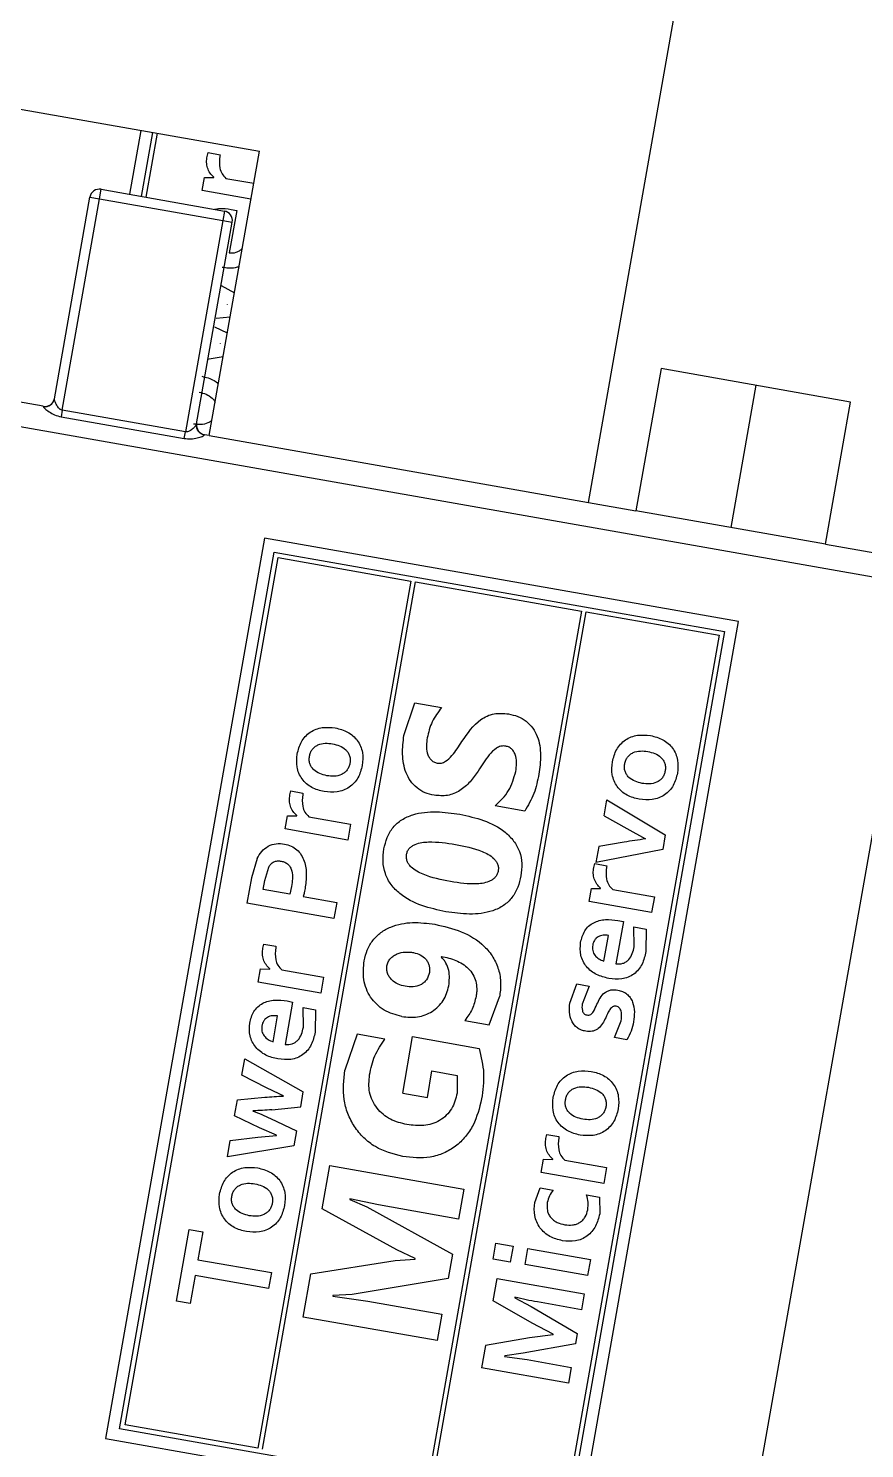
# Model space of a CAD drawing. Header units: millimetres. Extents: x 15 to 2378, y 5 to 1787.
# Drawn here: x 391.48 to 394.95, y 427.08 to 432.99 of the extents above; entities that cross this region are included whole.
import ezdxf

# ---------------------------------------------------------------- set-up
doc = ezdxf.new("R2010")
doc.units = ezdxf.units.MM

msp = doc.modelspace()

# ---------------------------------------------------------------- linework, layer by layer
at = {"color": 7, "linetype": 'Continuous', "lineweight": 25}
for p, q in [((396.4334, 437.8626), (394.2107, 425.2571)), ((393.8044, 431.0151), (394.8811, 437.1209)), ((390.8614, 432.7526), (392.4371, 432.4747)), ((391.9447, 432.5616), (391.8978, 432.2957)), ((391.9471, 432.287), (391.994, 432.5529)), ((391.9668, 432.2835), (392.0137, 432.5494)), ((392.2198, 432.4526), (392.2237, 432.4691)), ((392.2237, 432.4691), (392.2737, 432.4603)), ((392.2288, 431.293), (392.4371, 432.4747)), ((392.2737, 432.4603), (392.2727, 432.4549)), ((392.2001, 432.3111), (392.2098, 432.366)), ((392.2098, 432.366), (392.2482, 432.3656)), ((392.2482, 432.3656), (392.2484, 432.3667)), ((392.2984, 432.362), (392.4137, 432.3417)), ((391.7727, 432.2771), (391.7797, 432.3165)), ((391.7797, 432.3165), (392.2918, 432.2262)), ((392.402, 432.2755), (392.2001, 432.3111)), ((391.5855, 431.4456), (391.7333, 432.2841)), ((391.6178, 431.3986), (391.7727, 432.2771)), ((391.7333, 432.2841), (391.7727, 432.2771)), ((391.7727, 432.2771), (392.2848, 432.1868)), ((392.32, 432.233), (392.343, 432.2281)), ((392.2848, 432.1868), (392.1299, 431.3083)), ((392.1764, 431.3414), (392.3242, 432.1799)), ((392.2918, 432.2262), (392.2848, 432.1868)), ((392.2848, 432.1868), (392.3242, 432.1799)), ((392.343, 432.2281), (392.312, 432.0519)), ((392.2778, 431.9168), (392.3333, 431.8856)), ((392.3043, 431.8377), (392.3045, 431.8387)), ((392.257, 431.7812), (392.3158, 431.7868)), ((392.2506, 431.7447), (392.3039, 431.7193)), ((392.2755, 431.6744), (392.2757, 431.6754)), ((392.2865, 431.6205), (392.2203, 431.6096)), ((394.1056, 431.5713), (394.0014, 430.9804)), ((394.8934, 431.4324), (394.1056, 431.5713)), ((391.5394, 431.4145), (391.2242, 431.4701)), ((394.4995, 431.5018), (394.3953, 430.9109)), ((391.5394, 431.4145), (391.5392, 431.4135)), ((394.7893, 430.8415), (394.8934, 431.4324)), ((391.2069, 431.3716), (395.1658, 430.6735)), ((391.6178, 431.3986), (391.613, 431.3711)), ((391.613, 431.3711), (392.1251, 431.2808)), ((392.1299, 431.3083), (391.6178, 431.3986)), ((392.1251, 431.2808), (392.1299, 431.3083)), ((392.2089, 431.2954), (392.2091, 431.2964)), ((392.2288, 431.293), (392.2091, 431.2964)), ((392.2288, 431.293), (393.8044, 431.0151)), ((393.8044, 431.0151), (394.0014, 430.9804)), ((394.7893, 430.8415), (394.0014, 430.9804)), ((392.4582, 430.8666), (391.7983, 427.1244)), ((394.4278, 430.5194), (392.4582, 430.8666)), ((394.7893, 430.8415), (395.1832, 430.772)), ((391.8563, 427.1649), (392.4988, 430.8087)), ((391.8794, 427.1812), (392.515, 430.7856)), ((392.4988, 430.8087), (394.3699, 430.4788)), ((392.515, 430.7856), (393.0665, 430.6883)), ((393.0665, 430.6883), (392.4309, 427.0839)), ((392.4506, 427.0804), (393.0862, 430.6848)), ((393.0862, 430.6848), (393.7755, 430.5633)), ((393.7755, 430.5633), (393.14, 426.9589)), ((393.1597, 426.9554), (393.7952, 430.5598)), ((393.768, 426.7771), (394.4278, 430.5194)), ((393.7952, 430.5598), (394.3467, 430.4626)), ((394.3467, 430.4626), (393.7112, 426.8582)), ((394.3699, 430.4788), (393.7274, 426.835)), ((393.0377, 430.0462), (393.0828, 430.182)), ((393.0828, 430.182), (393.1941, 430.1624)), ((392.5642, 429.7991), (392.5681, 429.8156)), ((392.5681, 429.8156), (392.6181, 429.8068)), ((392.6181, 429.8068), (392.6172, 429.8014)), ((393.5393, 429.7316), (393.4164, 429.7533)), ((393.8694, 429.7123), (393.881, 429.7785)), ((393.881, 429.7785), (394.1234, 429.6339)), ((392.5445, 429.6576), (392.5542, 429.7125)), ((392.5542, 429.7125), (392.5927, 429.7121)), ((392.5927, 429.7121), (392.5928, 429.7132)), ((392.6429, 429.7085), (392.816, 429.678)), ((393.8694, 429.7123), (393.9639, 429.659)), ((392.8044, 429.6118), (392.5445, 429.6576)), ((392.816, 429.678), (392.8044, 429.6118)), ((393.9639, 429.659), (394.0411, 429.6172)), ((394.1234, 429.6339), (394.1125, 429.572)), ((393.8469, 429.5849), (393.8352, 429.5187)), ((394.1125, 429.572), (393.8352, 429.5187)), ((393.9524, 429.6029), (393.8469, 429.5849)), ((394.0411, 429.6172), (394.0409, 429.6161)), ((392.4275, 429.5349), (392.4037, 429.4549)), ((393.8262, 429.4972), (393.8301, 429.5137)), ((393.8301, 429.5137), (393.8801, 429.5049)), ((392.4037, 429.4549), (392.3852, 429.3495)), ((392.4595, 429.4431), (392.4759, 429.4995)), ((393.8801, 429.5049), (393.8791, 429.4995)), ((392.4529, 429.4059), (392.4595, 429.4431)), ((392.5633, 429.3864), (392.4529, 429.4059)), ((392.5707, 429.4187), (392.5633, 429.3864)), ((393.8065, 429.3557), (393.8162, 429.4106)), ((393.8162, 429.4106), (393.8546, 429.4102)), ((393.8546, 429.4102), (393.8548, 429.4113)), ((393.9049, 429.4066), (394.078, 429.3761)), ((392.7469, 429.2857), (392.3852, 429.3495)), ((392.6196, 429.3765), (392.7585, 429.352)), ((392.7585, 429.352), (392.7469, 429.2857)), ((394.0663, 429.3099), (393.8065, 429.3557)), ((394.078, 429.3761), (394.0663, 429.3099)), ((393.9264, 429.2776), (393.9494, 429.2727)), ((393.9494, 429.2727), (393.9184, 429.0965)), ((393.9928, 429.2504), (394.0439, 429.2414)), ((393.9941, 429.1682), (393.9928, 429.2504)), ((394.0439, 429.2414), (394.043, 429.1479)), ((392.452, 429.1623), (392.4559, 429.1788)), ((392.4559, 429.1788), (392.5058, 429.17)), ((392.5058, 429.17), (392.5049, 429.1646)), ((393.868, 429.1085), (393.8868, 429.2154)), ((393.1925, 429.126), (393.1937, 429.1282)), ((392.4323, 429.0208), (392.4419, 429.0757)), ((392.4419, 429.0757), (392.4804, 429.0753)), ((392.4804, 429.0753), (392.4806, 429.0764)), ((392.5306, 429.0717), (392.7038, 429.0412)), ((392.7038, 429.0412), (392.6921, 428.975)), ((392.6921, 428.975), (392.4323, 429.0208)), ((393.7268, 428.9336), (393.7555, 429.0138)), ((393.7555, 429.0138), (393.8076, 429.0046)), ((393.8076, 429.0046), (393.7787, 428.9299)), ((392.5752, 428.9378), (392.5441, 428.7616)), ((392.5522, 428.9427), (392.5752, 428.9378)), ((393.3918, 428.8441), (393.435, 428.9599)), ((392.4937, 428.7736), (392.5126, 428.8806)), ((392.6186, 428.9155), (392.6697, 428.9065)), ((392.6198, 428.8333), (392.6186, 428.9155)), ((392.6697, 428.9065), (392.6688, 428.813)), ((392.8435, 428.8049), (392.7923, 428.6546)), ((392.9587, 428.7846), (392.8435, 428.8049)), ((393.2901, 428.8621), (393.3918, 428.8441)), ((393.9117, 428.7908), (393.9397, 428.8598)), ((393.0324, 428.5602), (393.0737, 428.7945)), ((393.0737, 428.7945), (393.3495, 428.7459)), ((393.964, 428.7816), (393.9117, 428.7908)), ((392.3642, 428.6346), (392.376, 428.7018)), ((392.376, 428.7018), (392.6197, 428.5648)), ((392.467, 428.5818), (392.3642, 428.6346)), ((393.1349, 428.5422), (393.1542, 428.652)), ((393.1542, 428.652), (393.259, 428.6335)), ((393.259, 428.6335), (393.2588, 428.5599)), ((392.3343, 428.465), (392.3461, 428.5322)), ((392.3461, 428.5322), (392.4601, 428.5423)), ((392.5365, 428.5474), (392.5367, 428.5484)), ((392.6087, 428.5022), (392.6197, 428.5648)), ((393.0324, 428.5602), (393.1349, 428.5422)), ((392.4378, 428.4161), (392.3343, 428.465)), ((392.4108, 428.4864), (392.4106, 428.4854)), ((392.4827, 428.4544), (392.5912, 428.4028)), ((392.4892, 428.4909), (392.6087, 428.5022)), ((392.5079, 428.3851), (392.4378, 428.4161)), ((392.5912, 428.4028), (392.5802, 428.3402)), ((392.3043, 428.295), (392.3161, 428.3622)), ((392.5802, 428.3402), (392.3043, 428.295)), ((392.3161, 428.3622), (392.4308, 428.3765)), ((392.4308, 428.3765), (392.5077, 428.384)), ((392.5077, 428.384), (392.5079, 428.3851)), ((393.6277, 428.3714), (393.6316, 428.3878)), ((393.6316, 428.3878), (393.6816, 428.379)), ((393.6816, 428.379), (393.6806, 428.3736)), ((393.608, 428.2298), (393.6177, 428.2847)), ((393.6177, 428.2847), (393.6561, 428.2844)), ((393.6561, 428.2844), (393.6563, 428.2854)), ((393.7063, 428.2808), (393.8795, 428.2502)), ((392.6985, 428.0793), (392.7301, 428.2587)), ((392.7301, 428.2587), (393.2865, 428.1606)), ((393.8678, 428.184), (393.608, 428.2298)), ((393.8795, 428.2502), (393.8678, 428.184)), ((393.2865, 428.1606), (393.2646, 428.0361)), ((393.5808, 428.1053), (393.604, 428.1661)), ((393.604, 428.1661), (393.6581, 428.1565)), ((392.8133, 428.1206), (392.8127, 428.1175)), ((392.8127, 428.1175), (392.8835, 428.0871)), ((392.9317, 428.0948), (392.8133, 428.1206)), ((393.7963, 428.1364), (393.8498, 428.1269)), ((393.8498, 428.1269), (393.8509, 428.0583)), ((393.0075, 427.9082), (392.6985, 428.0793)), ((392.8835, 428.0871), (393.2389, 427.8906)), ((393.2646, 428.0361), (392.9317, 428.0948)), ((392.0934, 427.6949), (392.146, 427.993)), ((392.146, 427.993), (392.202, 427.9832)), ((392.202, 427.9832), (392.1816, 427.8674)), ((393.4079, 427.8695), (393.4195, 427.9357)), ((393.4195, 427.9357), (393.4909, 427.9231)), ((393.4909, 427.9231), (393.4792, 427.8569)), ((392.1816, 427.8674), (392.4873, 427.8135)), ((392.6508, 427.8091), (393.0006, 427.8641)), ((393.0006, 427.8641), (393.0836, 427.8698)), ((393.084, 427.8721), (393.0075, 427.9082)), ((393.0836, 427.8698), (393.084, 427.8721)), ((393.2389, 427.8906), (393.2209, 427.7887)), ((393.4792, 427.8569), (393.4079, 427.8695)), ((393.5406, 427.8477), (393.5523, 427.914)), ((393.5523, 427.914), (393.8121, 427.8681)), ((393.8121, 427.8681), (393.8004, 427.8019)), ((392.1699, 427.8011), (392.1495, 427.6851)), ((392.4756, 427.7472), (392.1699, 427.8011)), ((392.4873, 427.8135), (392.4756, 427.7472)), ((392.6191, 427.6291), (392.6508, 427.8091)), ((393.8004, 427.8019), (393.5406, 427.8477)), ((393.2209, 427.7887), (392.8232, 427.7227)), ((393.4088, 427.6961), (393.4252, 427.7893)), ((393.4252, 427.7893), (393.7869, 427.7255)), ((392.1495, 427.6851), (392.0934, 427.6949)), ((392.7425, 427.719), (392.7419, 427.7156)), ((392.7419, 427.7156), (392.8871, 427.695)), ((392.8232, 427.7227), (392.7425, 427.719)), ((392.8871, 427.695), (393.1949, 427.6408)), ((393.5708, 427.6029), (393.4088, 427.6961)), ((393.499, 427.7113), (393.4986, 427.7089)), ((393.4986, 427.7089), (393.5668, 427.6722)), ((393.7753, 427.6593), (393.5919, 427.6916)), ((393.7869, 427.7255), (393.7753, 427.6593)), ((393.1755, 427.5309), (392.6191, 427.6291)), ((393.1949, 427.6408), (393.1755, 427.5309)), ((393.5668, 427.6722), (393.7579, 427.561)), ((393.6572, 427.5572), (393.5708, 427.6029)), ((393.376, 427.5101), (393.3597, 427.4174)), ((393.5592, 427.5423), (393.376, 427.5101)), ((393.7504, 427.5181), (393.5327, 427.479)), ((393.6569, 427.5556), (393.5592, 427.5423)), ((393.6569, 427.5556), (393.6572, 427.5572)), ((393.7579, 427.561), (393.7504, 427.5181)), ((393.4561, 427.4679), (393.4556, 427.4654)), ((393.4556, 427.4654), (393.5495, 427.4522)), ((393.5327, 427.479), (393.4561, 427.4679)), ((393.5495, 427.4522), (393.733, 427.4198)), ((393.7214, 427.3536), (393.3597, 427.4174)), ((393.733, 427.4198), (393.7214, 427.3536)), ((393.7274, 426.835), (391.8563, 427.1649)), ((392.4309, 427.0839), (391.8794, 427.1812)), ((391.7983, 427.1244), (393.768, 426.7771))]:
    msp.add_line(p, q, dxfattribs=at)
for centre, radius, start, end in [((391.7727, 432.2771), 0.04, 80, 170), ((392.2848, 432.1868), 0.04, 350, 80), ((391.5463, 431.4527), 0.0398, 259.70618, 349.70313), ((391.5463, 431.4539), 0.04, 260, 350), ((392.216, 431.3358), 0.04, 170, 260)]:
    msp.add_arc(centre, radius, start, end, dxfattribs=at)
for points, knots in [([(392.2484, 432.3667), (392.2427, 432.3722), (392.2313, 432.3834), (392.2209, 432.4053), (392.2177, 432.425), (392.218, 432.4409), (392.2192, 432.4487), (392.2198, 432.4526)], [0, 0, 0, 0, 0.249866, 0.499767, 0.749557, 0.874742, 1, 1, 1, 1]), ([(392.2727, 432.4549), (392.2712, 432.438), (392.2688, 432.4126), (392.2807, 432.3802), (392.2925, 432.3681), (392.2984, 432.362)], [0, 0, 0, 0, 0.499337, 0.749707, 1, 1, 1, 1]), ([(392.2507, 432.2335), (392.2567, 432.2346), (392.2797, 432.2389), (392.3029, 432.2355), (392.32, 432.233)], [0, 0, 0, 0, 0.2659294, 1, 1, 1, 1]), ([(392.312, 432.0519), (392.3219, 432.0519), (392.3368, 432.0517), (392.354, 432.0608), (392.363, 432.0671), (392.3658, 432.0721), (392.3663, 432.0728)], [0, 0, 0, 0, 0.478072, 0.717917, 0.958323, 1, 1, 1, 1]), ([(392.3525, 431.9947), (392.3471, 431.993), (392.3243, 431.9861), (392.3003, 431.9894), (392.2821, 431.992)], [0, 0, 0, 0, 0.238622, 1, 1, 1, 1]), ([(392.1979, 431.5393), (392.2157, 431.535), (392.2407, 431.5291), (392.261, 431.5138), (392.2669, 431.5093)], [0, 0, 0, 0, 0.7106101, 1, 1, 1, 1]), ([(392.1863, 431.4731), (392.1962, 431.4708), (392.2162, 431.4663), (392.238, 431.4523), (392.2496, 431.4394), (392.2524, 431.433), (392.2531, 431.4313)], [0, 0, 0, 0, 0.3730934, 0.7451266, 0.9316618, 1, 1, 1, 1]), ([(391.5392, 431.4135), (391.5395, 431.4126), (391.5401, 431.4108), (391.5476, 431.4033), (391.5626, 431.3918), (391.5856, 431.3781), (391.6038, 431.3734), (391.613, 431.3711)], [0, 0, 0, 0, 0.120362, 0.250475, 0.500074, 0.75003, 1, 1, 1, 1]), ([(391.6178, 431.3986), (391.6165, 431.399), (391.6137, 431.3997), (391.6082, 431.4027), (391.6002, 431.4102), (391.5927, 431.4229), (391.5877, 431.4347), (391.5855, 431.4423), (391.5855, 431.4445), (391.5855, 431.4456)], [0, 0, 0, 0, 0.053598, 0.112202, 0.250741, 0.500446, 0.749715, 0.883589, 1, 1, 1, 1]), ([(392.2401, 431.3573), (392.2388, 431.3559), (392.2341, 431.3508), (392.2188, 431.3425), (392.1934, 431.3367), (392.1731, 431.3393), (392.1629, 431.3406)], [0, 0, 0, 0, 0.06708, 0.254054, 0.626404, 1, 1, 1, 1]), ([(392.1251, 431.2808), (392.1344, 431.2799), (392.1532, 431.2781), (392.1794, 431.283), (392.1975, 431.2887), (392.2071, 431.2931), (392.2083, 431.2947), (392.2089, 431.2954)], [0, 0, 0, 0, 0.25027, 0.500081, 0.749139, 0.879484, 1, 1, 1, 1]), ([(392.1764, 431.3414), (392.176, 431.3404), (392.1753, 431.3383), (392.1706, 431.3319), (392.1619, 431.3226), (392.1505, 431.3132), (392.1404, 431.3089), (392.1341, 431.3079), (392.1313, 431.3082), (392.1299, 431.3083)], [0, 0, 0, 0, 0.11626, 0.24988, 0.499381, 0.748789, 0.887635, 0.946336, 1, 1, 1, 1]), ([(392.2089, 431.2954), (392.204, 431.2968), (392.1965, 431.299), (392.1882, 431.3055), (392.1828, 431.3116), (392.1788, 431.3187), (392.1755, 431.3287), (392.176, 431.3364), (392.1764, 431.3414)], [0, 0, 0, 0, 0.239457, 0.368361, 0.5, 0.631639, 0.760543, 1, 1, 1, 1]), ([(393.1941, 430.1624), (393.1797, 430.1434), (393.1511, 430.1054), (393.1397, 430.0591), (393.1341, 430.036)], [0, 0, 0, 0, 0.4996577, 1, 1, 1, 1]), ([(393.2787, 430.0215), (393.3019, 430.0551), (393.331, 430.0973), (393.3831, 430.1282), (393.4218, 430.1408), (393.4522, 430.1379), (393.4724, 430.1359)], [0, 0, 0, 0, 0.499425, 0.624871, 0.75027, 1, 1, 1, 1]), ([(393.4724, 430.1359), (393.4854, 430.1331), (393.5113, 430.1273), (393.5464, 430.1075), (393.5741, 430.0783), (393.5989, 430.0311), (393.6085, 429.9641), (393.6017, 429.9117), (393.5982, 429.8854)], [0, 0, 0, 0, 0.125189, 0.250176, 0.37519, 0.500248, 0.749653, 1, 1, 1, 1]), ([(392.5942, 429.969), (392.5988, 429.9866), (392.6056, 430.0131), (392.6272, 430.0426), (392.6477, 430.0606), (392.672, 430.0731), (392.7073, 430.0823), (392.7345, 430.0796), (392.7526, 430.0779)], [0, 0, 0, 0, 0.24958, 0.374772, 0.499889, 0.625067, 0.750287, 1, 1, 1, 1]), ([(392.7526, 430.0779), (392.7702, 430.0734), (392.7966, 430.0666), (392.8264, 430.0457), (392.8449, 430.0258), (392.8581, 430.002), (392.8686, 429.9671), (392.866, 429.94), (392.8643, 429.9219)], [0, 0, 0, 0, 0.249675, 0.374899, 0.500093, 0.625256, 0.750459, 1, 1, 1, 1]), ([(393.1631, 429.7979), (393.1503, 429.8008), (393.1248, 429.8066), (393.0907, 429.8272), (393.0638, 429.8562), (393.0394, 429.9027), (393.0281, 429.9684), (393.0345, 430.0202), (393.0377, 430.0462)], [0, 0, 0, 0, 0.125177, 0.25016, 0.375508, 0.500247, 0.749749, 1, 1, 1, 1]), ([(393.9038, 429.9371), (393.9083, 429.9547), (393.9152, 429.9812), (393.9367, 430.0107), (393.9573, 430.0287), (393.9816, 430.0411), (394.0168, 430.0504), (394.044, 430.0477), (394.0622, 430.046)], [0, 0, 0, 0, 0.24958, 0.374772, 0.499889, 0.625067, 0.750287, 1, 1, 1, 1]), ([(394.0622, 430.046), (394.0797, 430.0415), (394.1061, 430.0347), (394.1359, 430.0138), (394.1545, 429.9939), (394.1676, 429.9701), (394.1781, 429.9352), (394.1756, 429.9081), (394.1738, 429.89)], [0, 0, 0, 0, 0.249675, 0.374899, 0.500093, 0.625256, 0.750459, 1, 1, 1, 1]), ([(392.6451, 429.96), (392.6464, 429.9651), (392.6488, 429.9751), (392.6564, 429.9886), (392.6671, 429.9997), (392.6848, 430.01), (392.7105, 430.0155), (392.7308, 430.0129), (392.7409, 430.0117)], [0, 0, 0, 0, 0.1268, 0.252552, 0.374639, 0.500353, 0.74984, 1, 1, 1, 1]), ([(392.7409, 430.0117), (392.7509, 430.0094), (392.7707, 430.0048), (392.7929, 429.9911), (392.806, 429.9753), (392.8126, 429.9613), (392.8146, 429.9486), (392.8145, 429.9384), (392.8137, 429.9334), (392.8133, 429.9309)], [0, 0, 0, 0, 0.250137, 0.4995632, 0.624624, 0.7496241, 0.8746618, 0.9373374, 1, 1, 1, 1]), ([(393.1341, 430.036), (393.1327, 430.0257), (393.1299, 430.005), (393.1326, 429.9785), (393.14, 429.9586), (393.1489, 429.9456), (393.161, 429.9356), (393.1709, 429.9329), (393.1759, 429.9316)], [0, 0, 0, 0, 0.250207, 0.500198, 0.633115, 0.754974, 0.876094, 1, 1, 1, 1]), ([(393.1759, 429.9316), (393.182, 429.9311), (393.1941, 429.9302), (393.2163, 429.9411), (393.2378, 429.9623), (393.2593, 429.9912), (393.2722, 430.0114), (393.2787, 430.0215)], [0, 0, 0, 0, 0.124528, 0.249273, 0.499062, 0.749484, 1, 1, 1, 1]), ([(393.4604, 430.0022), (393.4535, 430.0026), (393.4398, 430.0035), (393.4149, 429.9907), (393.3816, 429.9563), (393.36, 429.9216), (393.3456, 429.8984)], [0, 0, 0, 0, 0.124496, 0.249341, 0.499036, 1, 1, 1, 1]), ([(393.5021, 429.897), (393.5036, 429.9076), (393.5065, 429.9284), (393.5039, 429.9552), (393.497, 429.975), (393.4881, 429.9882), (393.4757, 429.9981), (393.4655, 430.0008), (393.4604, 430.0022)], [0, 0, 0, 0, 0.2545372, 0.5000727, 0.6325003, 0.7499994, 0.8749541, 1, 1, 1, 1]), ([(392.7059, 429.813), (392.6883, 429.8175), (392.6619, 429.8243), (392.6321, 429.8451), (392.6137, 429.8651), (392.6005, 429.8889), (392.59, 429.9237), (392.5925, 429.9509), (392.5942, 429.969)], [0, 0, 0, 0, 0.249694, 0.374927, 0.500114, 0.625256, 0.750446, 1, 1, 1, 1]), ([(392.7176, 429.8792), (392.7076, 429.8815), (392.6877, 429.886), (392.6655, 429.8999), (392.6524, 429.9155), (392.646, 429.9295), (392.6434, 429.9447), (392.6446, 429.9549), (392.6451, 429.96)], [0, 0, 0, 0, 0.2501884, 0.4996754, 0.6268341, 0.7482868, 0.8738239, 1, 1, 1, 1]), ([(392.8133, 429.9309), (392.8122, 429.9259), (392.8098, 429.9159), (392.8021, 429.9024), (392.7913, 429.8914), (392.7737, 429.8809), (392.748, 429.8754), (392.7277, 429.8779), (392.7176, 429.8792)], [0, 0, 0, 0, 0.125424, 0.250041, 0.375079, 0.500324, 0.749745, 1, 1, 1, 1]), ([(394.0154, 429.7811), (393.9979, 429.7856), (393.9715, 429.7924), (393.9417, 429.8132), (393.9232, 429.8332), (393.91, 429.857), (393.8995, 429.8918), (393.9021, 429.919), (393.9038, 429.9371)], [0, 0, 0, 0, 0.249694, 0.374927, 0.500114, 0.625256, 0.750446, 1, 1, 1, 1]), ([(394.0271, 429.8473), (394.0172, 429.8496), (393.9973, 429.8541), (393.9751, 429.868), (393.9619, 429.8836), (393.9555, 429.8976), (393.953, 429.9128), (393.9541, 429.923), (393.9547, 429.9281)], [0, 0, 0, 0, 0.250188, 0.499675, 0.626834, 0.748287, 0.873824, 1, 1, 1, 1]), ([(393.9547, 429.9281), (393.9559, 429.9332), (393.9583, 429.9432), (393.9659, 429.9567), (393.9766, 429.9678), (393.9943, 429.9781), (394.02, 429.9835), (394.0403, 429.981), (394.0505, 429.9798)], [0, 0, 0, 0, 0.1268, 0.252552, 0.374639, 0.500353, 0.74984, 1, 1, 1, 1]), ([(394.0505, 429.9798), (394.0604, 429.9775), (394.0803, 429.9729), (394.1025, 429.9591), (394.1155, 429.9434), (394.1221, 429.9294), (394.1241, 429.9167), (394.1241, 429.9065), (394.1233, 429.9015), (394.1229, 429.8989)], [0, 0, 0, 0, 0.250137, 0.499563, 0.624624, 0.749624, 0.874662, 0.937337, 1, 1, 1, 1]), ([(392.8643, 429.9219), (392.8598, 429.9042), (392.853, 429.8777), (392.8314, 429.8482), (392.811, 429.8303), (392.7866, 429.8179), (392.7514, 429.8084), (392.724, 429.8112), (392.7059, 429.813)], [0, 0, 0, 0, 0.249588, 0.374759, 0.499898, 0.622989, 0.750291, 1, 1, 1, 1]), ([(393.3456, 429.8984), (393.335, 429.8832), (393.3138, 429.8526), (393.2719, 429.8153), (393.219, 429.7929), (393.1817, 429.7962), (393.1631, 429.7979)], [0, 0, 0, 0, 0.250698, 0.500964, 0.750341, 1, 1, 1, 1]), ([(393.4164, 429.7533), (393.4371, 429.7734), (393.4787, 429.8136), (393.4943, 429.8692), (393.5021, 429.897)], [0, 0, 0, 0, 0.5000944, 1, 1, 1, 1]), ([(393.5982, 429.8854), (393.5926, 429.8581), (393.5815, 429.8036), (393.5534, 429.7556), (393.5393, 429.7316)], [0, 0, 0, 0, 0.500625, 1, 1, 1, 1]), ([(394.1738, 429.89), (394.1693, 429.8723), (394.1626, 429.8458), (394.1409, 429.8163), (394.1205, 429.7984), (394.0962, 429.786), (394.0609, 429.7765), (394.0336, 429.7792), (394.0154, 429.7811)], [0, 0, 0, 0, 0.249588, 0.374759, 0.499898, 0.622989, 0.750291, 1, 1, 1, 1]), ([(394.1229, 429.8989), (394.1217, 429.8939), (394.1194, 429.884), (394.1117, 429.8705), (394.1008, 429.8595), (394.0832, 429.849), (394.0576, 429.8435), (394.0373, 429.846), (394.0271, 429.8473)], [0, 0, 0, 0, 0.125424, 0.250041, 0.375079, 0.500324, 0.749745, 1, 1, 1, 1]), ([(392.5928, 429.7132), (392.5871, 429.7187), (392.5757, 429.7299), (392.5654, 429.7518), (392.5621, 429.7715), (392.5625, 429.7874), (392.5637, 429.7952), (392.5642, 429.7991)], [0, 0, 0, 0, 0.2498655, 0.4997666, 0.7495568, 0.8747423, 1, 1, 1, 1]), ([(392.6172, 429.8014), (392.6156, 429.7845), (392.6133, 429.7591), (392.6251, 429.7267), (392.637, 429.7146), (392.6429, 429.7085)], [0, 0, 0, 0, 0.499337, 0.749707, 1, 1, 1, 1]), ([(392.9546, 429.5747), (392.9582, 429.5908), (392.9656, 429.6228), (392.9909, 429.6654), (393.0283, 429.6984), (393.0891, 429.7248), (393.1729, 429.7327), (393.2378, 429.7233), (393.2702, 429.7186)], [0, 0, 0, 0, 0.125124, 0.25009, 0.370475, 0.499953, 0.749617, 1, 1, 1, 1]), ([(393.2702, 429.7186), (393.3034, 429.7115), (393.3697, 429.6973), (393.4467, 429.6577), (393.495, 429.6094), (393.5198, 429.5643), (393.5298, 429.5138), (393.5258, 429.48), (393.5237, 429.4631)], [0, 0, 0, 0, 0.25035, 0.499942, 0.62625, 0.749958, 0.874897, 1, 1, 1, 1]), ([(392.4275, 429.5349), (392.4334, 429.545), (392.4452, 429.5652), (392.4727, 429.5878), (392.5069, 429.599), (392.5301, 429.5963), (392.5418, 429.595)], [0, 0, 0, 0, 0.250411, 0.500274, 0.749763, 1, 1, 1, 1]), ([(392.5418, 429.595), (392.5511, 429.5928), (392.5697, 429.5883), (392.5939, 429.5722), (392.6125, 429.5501), (392.628, 429.5151), (392.6347, 429.4671), (392.6296, 429.4293), (392.627, 429.4104)], [0, 0, 0, 0, 0.125057, 0.250004, 0.374953, 0.500039, 0.749705, 1, 1, 1, 1]), ([(393.2119, 429.3137), (393.1781, 429.3209), (393.1105, 429.3354), (393.0319, 429.3755), (392.9829, 429.425), (392.9579, 429.4712), (392.9483, 429.5231), (392.9525, 429.5575), (392.9546, 429.5747)], [0, 0, 0, 0, 0.25034, 0.499923, 0.624979, 0.749916, 0.874889, 1, 1, 1, 1]), ([(393.0488, 429.5527), (393.05, 429.5573), (393.0522, 429.5665), (393.0603, 429.5782), (393.0713, 429.5873), (393.0966, 429.6002), (393.1591, 429.6079), (393.215, 429.5992), (393.2523, 429.5935)], [0, 0, 0, 0, 0.062473, 0.125032, 0.185088, 0.25023, 0.499607, 1, 1, 1, 1]), ([(393.2523, 429.5935), (393.2894, 429.586), (393.3451, 429.5749), (393.4014, 429.5459), (393.4204, 429.5246), (393.4273, 429.5121), (393.4308, 429.4981), (393.4298, 429.4887), (393.4293, 429.4839)], [0, 0, 0, 0, 0.500351, 0.749732, 0.81322, 0.874885, 0.937406, 1, 1, 1, 1]), ([(394.0409, 429.6161), (394.0261, 429.6142), (393.9965, 429.6105), (393.9671, 429.6054), (393.9524, 429.6029)], [0, 0, 0, 0, 0.499999, 1, 1, 1, 1]), ([(392.4759, 429.4995), (392.4786, 429.5039), (392.4842, 429.5126), (392.497, 429.522), (392.5124, 429.5257), (392.5227, 429.5245), (392.5278, 429.524)], [0, 0, 0, 0, 0.250377, 0.499866, 0.749735, 1, 1, 1, 1]), ([(392.5278, 429.524), (392.533, 429.5227), (392.5434, 429.5201), (392.557, 429.5115), (392.5667, 429.4984), (392.5738, 429.478), (392.5755, 429.4505), (392.5723, 429.4293), (392.5707, 429.4187)], [0, 0, 0, 0, 0.125032, 0.24988, 0.366321, 0.49975, 0.749597, 1, 1, 1, 1]), ([(393.2309, 429.4387), (393.1925, 429.4464), (393.135, 429.458), (393.077, 429.4884), (393.0575, 429.5106), (393.0506, 429.5236), (393.0473, 429.538), (393.0483, 429.5478), (393.0488, 429.5527)], [0, 0, 0, 0, 0.500332, 0.749663, 0.815106, 0.87487, 0.937433, 1, 1, 1, 1]), ([(393.5237, 429.4631), (393.5201, 429.4471), (393.5128, 429.4151), (393.4887, 429.3719), (393.4526, 429.3376), (393.3928, 429.3092), (393.3092, 429.2999), (393.2444, 429.3091), (393.2119, 429.3137)], [0, 0, 0, 0, 0.125146, 0.25014, 0.371747, 0.500037, 0.749601, 1, 1, 1, 1]), ([(393.4293, 429.4839), (393.4282, 429.4794), (393.4261, 429.4703), (393.4186, 429.4584), (393.4085, 429.4486), (393.3844, 429.4343), (393.3228, 429.4247), (393.2677, 429.4331), (393.2309, 429.4387)], [0, 0, 0, 0, 0.062586, 0.125185, 0.185798, 0.250393, 0.499608, 1, 1, 1, 1]), ([(393.8548, 429.4113), (393.8491, 429.4168), (393.8377, 429.4279), (393.8273, 429.4498), (393.8241, 429.4696), (393.8244, 429.4854), (393.8256, 429.4933), (393.8262, 429.4972)], [0, 0, 0, 0, 0.249866, 0.499767, 0.749557, 0.874742, 1, 1, 1, 1]), ([(393.8791, 429.4995), (393.8776, 429.4826), (393.8752, 429.4572), (393.8871, 429.4247), (393.8989, 429.4127), (393.9049, 429.4066)], [0, 0, 0, 0, 0.499337, 0.749707, 1, 1, 1, 1]), ([(392.627, 429.4104), (392.6263, 429.4066), (392.6253, 429.4009), (392.6231, 429.3895), (392.6211, 429.3821), (392.6196, 429.3765)], [0, 0, 0, 0, 0.332584, 0.500024, 1, 1, 1, 1]), ([(393.7713, 429.1858), (393.7757, 429.2025), (393.7822, 429.2276), (393.8043, 429.2543), (393.8252, 429.2688), (393.8494, 429.2778), (393.8834, 429.283), (393.9094, 429.2797), (393.9264, 429.2776)], [0, 0, 0, 0, 0.249288, 0.373716, 0.499412, 0.618537, 0.749834, 1, 1, 1, 1]), ([(392.8726, 429.1099), (392.8761, 429.1251), (392.8832, 429.1554), (392.9072, 429.196), (392.9409, 429.2288), (392.9956, 429.2591), (393.0738, 429.2734), (393.1353, 429.2654), (393.1661, 429.2614)], [0, 0, 0, 0, 0.125157, 0.250194, 0.375196, 0.500294, 0.749778, 1, 1, 1, 1]), ([(393.1661, 429.2614), (393.2033, 429.253), (393.2774, 429.2362), (393.361, 429.1855), (393.4095, 429.1262), (393.4327, 429.0735), (393.442, 429.0167), (393.4373, 428.9788), (393.435, 428.9599)], [0, 0, 0, 0, 0.250222, 0.499583, 0.625739, 0.749745, 0.874815, 1, 1, 1, 1]), ([(392.4806, 429.0764), (392.4749, 429.0819), (392.4635, 429.0931), (392.4531, 429.115), (392.4498, 429.1347), (392.4502, 429.1506), (392.4514, 429.1584), (392.452, 429.1623)], [0, 0, 0, 0, 0.249866, 0.499767, 0.749557, 0.874742, 1, 1, 1, 1]), ([(392.5049, 429.1646), (392.5033, 429.1477), (392.501, 429.1223), (392.5128, 429.0899), (392.5247, 429.0778), (392.5306, 429.0717)], [0, 0, 0, 0, 0.499337, 0.749707, 1, 1, 1, 1]), ([(393.8885, 429.0365), (393.8711, 429.0407), (393.845, 429.0469), (393.815, 429.0665), (393.7955, 429.0849), (393.781, 429.1074), (393.7685, 429.1411), (393.7702, 429.1679), (393.7713, 429.1858)], [0, 0, 0, 0, 0.249978, 0.375265, 0.500469, 0.625663, 0.75084, 1, 1, 1, 1]), ([(393.8219, 429.1748), (393.8212, 429.1673), (393.8203, 429.1561), (393.8253, 429.1419), (393.8329, 429.1291), (393.847, 429.1163), (393.861, 429.1111), (393.868, 429.1085)], [0, 0, 0, 0, 0.249173, 0.374595, 0.499965, 0.749636, 1, 1, 1, 1]), ([(393.8868, 429.2154), (393.8796, 429.2162), (393.8653, 429.2176), (393.8476, 429.2121), (393.8361, 429.2035), (393.829, 429.1951), (393.8251, 429.1869), (393.8229, 429.1801), (393.8222, 429.1765), (393.8219, 429.1748)], [0, 0, 0, 0, 0.249881, 0.499172, 0.621463, 0.749638, 0.874705, 0.937328, 1, 1, 1, 1]), ([(393.9184, 429.0965), (393.9282, 429.0965), (393.943, 429.0964), (393.9607, 429.1051), (393.9754, 429.118), (393.9877, 429.1397), (393.9919, 429.1587), (393.9941, 429.1682)], [0, 0, 0, 0, 0.249256, 0.374306, 0.499648, 0.749308, 1, 1, 1, 1]), ([(393.0292, 428.8779), (393.0037, 428.8848), (392.9653, 428.8952), (392.9236, 428.9278), (392.8982, 428.9578), (392.8803, 428.993), (392.8663, 429.044), (392.8701, 429.0836), (392.8726, 429.1099)], [0, 0, 0, 0, 0.249442, 0.375222, 0.499875, 0.623035, 0.750301, 1, 1, 1, 1]), ([(392.9671, 429.0892), (392.9685, 429.0948), (392.9714, 429.1059), (392.9814, 429.12), (392.9944, 429.1313), (393.0149, 429.1419), (393.0379, 429.1461), (393.0607, 429.1463), (393.072, 429.1446), (393.0777, 429.1438)], [0, 0, 0, 0, 0.124861, 0.2497404, 0.3716149, 0.4997733, 0.7495708, 0.8747085, 1, 1, 1, 1]), ([(393.0777, 429.1438), (393.0873, 429.1413), (393.1064, 429.1363), (393.1261, 429.1203), (393.1373, 429.1041), (393.1428, 429.0902), (393.1446, 429.078), (393.1444, 429.0682), (393.1437, 429.0633), (393.1433, 429.0609)], [0, 0, 0, 0, 0.2497531, 0.4991813, 0.6258114, 0.7496859, 0.8747466, 0.9373689, 1, 1, 1, 1]), ([(393.2241, 429.0055), (393.2262, 429.0273), (393.2293, 429.06), (393.2152, 429.0958), (393.2035, 429.1141), (393.1962, 429.122), (393.1925, 429.126)], [0, 0, 0, 0, 0.498712, 0.749066, 0.874536, 1, 1, 1, 1]), ([(393.1937, 429.1282), (393.2139, 429.1236), (393.2542, 429.1145), (393.2995, 429.0867), (393.325, 429.0538), (393.3373, 429.025), (393.3404, 428.9991), (393.3398, 428.9784), (393.3382, 428.9682), (393.3374, 428.9631)], [0, 0, 0, 0, 0.250235, 0.499429, 0.624512, 0.749572, 0.874658, 0.937327, 1, 1, 1, 1]), ([(394.043, 429.1479), (394.0387, 429.1302), (394.0324, 429.1037), (394.0129, 429.0728), (393.9932, 429.0538), (393.9691, 429.041), (393.9338, 429.0313), (393.9066, 429.0345), (393.8885, 429.0365)], [0, 0, 0, 0, 0.249946, 0.375064, 0.500116, 0.625193, 0.750351, 1, 1, 1, 1]), ([(393.0434, 429.0037), (393.0331, 429.0062), (393.0124, 429.0113), (392.9897, 429.0266), (392.9761, 429.0433), (392.9691, 429.0577), (392.9654, 429.0734), (392.9665, 429.0839), (392.9671, 429.0892)], [0, 0, 0, 0, 0.249983, 0.499662, 0.626823, 0.752895, 0.875519, 1, 1, 1, 1]), ([(393.1433, 429.0609), (393.1404, 429.0503), (393.136, 429.0344), (393.1209, 429.0184), (393.1028, 429.0063), (393.0757, 428.9997), (393.0542, 429.0024), (393.0434, 429.0037)], [0, 0, 0, 0, 0.249397, 0.374783, 0.500048, 0.749768, 1, 1, 1, 1]), ([(393.0292, 428.8779), (393.0509, 428.8759), (393.0943, 428.872), (393.147, 428.8918), (393.1808, 428.919), (393.2091, 428.9526), (393.2181, 428.9844), (393.2241, 429.0055)], [0, 0, 0, 0, 0.250028, 0.4997, 0.624312, 0.750381, 1, 1, 1, 1]), ([(393.8395, 428.929), (393.8435, 428.9378), (393.8516, 428.9552), (393.8668, 428.9746), (393.8835, 428.9843), (393.9019, 428.9907), (393.9165, 428.989), (393.9261, 428.9879)], [0, 0, 0, 0, 0.2506913, 0.50024, 0.6253472, 0.7505269, 1, 1, 1, 1]), ([(393.9261, 428.9879), (393.9329, 428.9863), (393.9464, 428.9833), (393.9642, 428.9723), (393.9784, 428.957), (393.9911, 428.9323), (393.9968, 428.8973), (393.9933, 428.87), (393.9916, 428.8563)], [0, 0, 0, 0, 0.12515, 0.25015, 0.371963, 0.500255, 0.749763, 1, 1, 1, 1]), ([(392.3971, 428.8509), (392.4014, 428.8676), (392.408, 428.8927), (392.4301, 428.9194), (392.451, 428.934), (392.4752, 428.9429), (392.5092, 428.9482), (392.5352, 428.9449), (392.5522, 428.9427)], [0, 0, 0, 0, 0.249288, 0.373716, 0.499412, 0.618537, 0.749834, 1, 1, 1, 1]), ([(393.3374, 428.9631), (393.3332, 428.9445), (393.3248, 428.9074), (393.3017, 428.8772), (393.2901, 428.8621)], [0, 0, 0, 0, 0.500434, 1, 1, 1, 1]), ([(393.7927, 428.8171), (393.7866, 428.8184), (393.7743, 428.8212), (393.7576, 428.8304), (393.7439, 428.8436), (393.7306, 428.8648), (393.7228, 428.896), (393.7255, 428.921), (393.7268, 428.9336)], [0, 0, 0, 0, 0.125225, 0.250287, 0.376014, 0.500515, 0.747559, 1, 1, 1, 1]), ([(393.7787, 428.9299), (393.778, 428.9254), (393.7767, 428.9164), (393.7778, 428.9047), (393.781, 428.8961), (393.785, 428.8904), (393.7905, 428.8863), (393.795, 428.8851), (393.7972, 428.8846)], [0, 0, 0, 0, 0.250188, 0.499989, 0.631931, 0.750041, 0.875068, 1, 1, 1, 1]), ([(393.7972, 428.8846), (393.8, 428.8843), (393.8056, 428.8836), (393.8134, 428.8865), (393.8198, 428.892), (393.8295, 428.9057), (393.8351, 428.9188), (393.8395, 428.929)], [0, 0, 0, 0, 0.124856, 0.24941, 0.361707, 0.499743, 1, 1, 1, 1]), ([(392.5126, 428.8806), (392.5054, 428.8813), (392.4911, 428.8827), (392.4734, 428.8772), (392.4618, 428.8686), (392.4548, 428.8603), (392.4508, 428.852), (392.4486, 428.8452), (392.448, 428.8417), (392.4476, 428.8399)], [0, 0, 0, 0, 0.249881, 0.499172, 0.621463, 0.749638, 0.874705, 0.937328, 1, 1, 1, 1]), ([(393.8758, 428.8728), (393.8718, 428.8646), (393.8637, 428.8482), (393.8491, 428.8299), (393.8333, 428.8204), (393.8157, 428.8145), (393.8019, 428.816), (393.7927, 428.8171)], [0, 0, 0, 0, 0.250612, 0.500366, 0.625438, 0.7506, 1, 1, 1, 1]), ([(393.9192, 428.9208), (393.9163, 428.9211), (393.912, 428.9216), (393.9064, 428.9196), (393.8989, 428.9151), (393.8871, 428.8995), (393.8803, 428.8835), (393.8758, 428.8728)], [0, 0, 0, 0, 0.124776, 0.182846, 0.250033, 0.499251, 1, 1, 1, 1]), ([(393.9397, 428.8598), (393.9413, 428.8718), (393.9434, 428.8869), (393.9386, 428.9044), (393.9343, 428.9123), (393.9278, 428.9186), (393.9221, 428.9201), (393.9192, 428.9208)], [0, 0, 0, 0, 0.4994, 0.632416, 0.756389, 0.875653, 1, 1, 1, 1]), ([(392.5143, 428.7017), (392.4969, 428.7058), (392.4707, 428.712), (392.4408, 428.7316), (392.4213, 428.75), (392.4068, 428.7725), (392.3942, 428.8062), (392.3959, 428.8331), (392.3971, 428.8509)], [0, 0, 0, 0, 0.249978, 0.375265, 0.500469, 0.625663, 0.75084, 1, 1, 1, 1]), ([(392.4476, 428.8399), (392.447, 428.8324), (392.4461, 428.8212), (392.451, 428.807), (392.4586, 428.7942), (392.4728, 428.7814), (392.4867, 428.7762), (392.4937, 428.7736)], [0, 0, 0, 0, 0.249173, 0.374595, 0.499965, 0.749636, 1, 1, 1, 1]), ([(392.6688, 428.813), (392.6645, 428.7954), (392.6581, 428.7688), (392.6387, 428.738), (392.619, 428.7189), (392.5948, 428.7061), (392.5596, 428.6965), (392.5324, 428.6996), (392.5143, 428.7017)], [0, 0, 0, 0, 0.249946, 0.375064, 0.500116, 0.625193, 0.750351, 1, 1, 1, 1]), ([(392.5441, 428.7616), (392.554, 428.7616), (392.5688, 428.7615), (392.5865, 428.7703), (392.6012, 428.7831), (392.6135, 428.8049), (392.6177, 428.8238), (392.6198, 428.8333)], [0, 0, 0, 0, 0.249256, 0.374306, 0.499648, 0.749308, 1, 1, 1, 1]), ([(393.9916, 428.8563), (393.9889, 428.8431), (393.9836, 428.8168), (393.9705, 428.7933), (393.964, 428.7816)], [0, 0, 0, 0, 0.500361, 1, 1, 1, 1]), ([(392.8947, 428.6355), (392.9004, 428.6625), (392.912, 428.7164), (392.9431, 428.7619), (392.9587, 428.7846)], [0, 0, 0, 0, 0.500484, 1, 1, 1, 1]), ([(393.3495, 428.7459), (393.3581, 428.7112), (393.3753, 428.6418), (393.3652, 428.571), (393.3602, 428.5356)], [0, 0, 0, 0, 0.499472, 1, 1, 1, 1]), ([(393.0325, 428.296), (392.993, 428.3064), (392.9336, 428.3221), (392.8695, 428.3729), (392.8306, 428.4198), (392.8027, 428.4741), (392.7817, 428.5531), (392.7881, 428.614), (392.7923, 428.6546)], [0, 0, 0, 0, 0.249429, 0.374619, 0.499816, 0.624722, 0.75023, 1, 1, 1, 1]), ([(393.0501, 428.4288), (393.0264, 428.4346), (392.9908, 428.4434), (392.9502, 428.4706), (392.9247, 428.4969), (392.9057, 428.5281), (392.8893, 428.5744), (392.8925, 428.6111), (392.8947, 428.6355)], [0, 0, 0, 0, 0.249849, 0.37508, 0.50029, 0.6255, 0.750665, 1, 1, 1, 1]), ([(393.6576, 428.5412), (393.6622, 428.5589), (393.669, 428.5854), (393.6906, 428.6148), (393.7111, 428.6328), (393.7354, 428.6453), (393.7707, 428.6545), (393.7979, 428.6519), (393.816, 428.6501)], [0, 0, 0, 0, 0.24958, 0.374772, 0.499889, 0.625067, 0.750287, 1, 1, 1, 1]), ([(393.816, 428.6501), (393.8336, 428.6456), (393.86, 428.6388), (393.8898, 428.618), (393.9083, 428.598), (393.9215, 428.5742), (393.932, 428.5394), (393.9294, 428.5122), (393.9277, 428.4941)], [0, 0, 0, 0, 0.249675, 0.374899, 0.500093, 0.625256, 0.750459, 1, 1, 1, 1]), ([(392.5367, 428.5484), (392.525, 428.5538), (392.5016, 428.5645), (392.4786, 428.576), (392.467, 428.5818)], [0, 0, 0, 0, 0.499999, 1, 1, 1, 1]), ([(393.7086, 428.5322), (393.7098, 428.5373), (393.7122, 428.5474), (393.7198, 428.5609), (393.7305, 428.5719), (393.7482, 428.5822), (393.7739, 428.5877), (393.7942, 428.5852), (393.8043, 428.5839)], [0, 0, 0, 0, 0.1268, 0.252552, 0.374639, 0.500353, 0.74984, 1, 1, 1, 1]), ([(393.8043, 428.5839), (393.8143, 428.5816), (393.8341, 428.5771), (393.8564, 428.5633), (393.8694, 428.5475), (393.876, 428.5335), (393.878, 428.5208), (393.8779, 428.5106), (393.8772, 428.5056), (393.8768, 428.5031)], [0, 0, 0, 0, 0.250137, 0.499563, 0.624624, 0.749624, 0.874662, 0.937337, 1, 1, 1, 1]), ([(392.4601, 428.5423), (392.4728, 428.5434), (392.4982, 428.5456), (392.5237, 428.5468), (392.5365, 428.5474)], [0, 0, 0, 0, 0.499998, 1, 1, 1, 1]), ([(393.3602, 428.5356), (393.3511, 428.4981), (393.3374, 428.4418), (393.2947, 428.3774), (393.2531, 428.3374), (393.2031, 428.3083), (393.1288, 428.2862), (393.0709, 428.2921), (393.0325, 428.296)], [0, 0, 0, 0, 0.24983, 0.375018, 0.500165, 0.624275, 0.750444, 1, 1, 1, 1]), ([(393.2588, 428.5599), (393.2528, 428.5372), (393.2439, 428.5031), (393.2143, 428.4664), (393.1865, 428.445), (393.1543, 428.4309), (393.1083, 428.4218), (393.0734, 428.426), (393.0501, 428.4288)], [0, 0, 0, 0, 0.249322, 0.374472, 0.499625, 0.62421, 0.749981, 1, 1, 1, 1]), ([(393.7693, 428.3852), (393.7517, 428.3897), (393.7254, 428.3965), (393.6955, 428.4173), (393.6771, 428.4373), (393.6639, 428.4611), (393.6534, 428.496), (393.6559, 428.5231), (393.6576, 428.5412)], [0, 0, 0, 0, 0.249694, 0.374927, 0.500114, 0.625256, 0.750446, 1, 1, 1, 1]), ([(393.781, 428.4514), (393.771, 428.4537), (393.7512, 428.4583), (393.7289, 428.4721), (393.7158, 428.4878), (393.7094, 428.5017), (393.7068, 428.5169), (393.708, 428.5271), (393.7086, 428.5322)], [0, 0, 0, 0, 0.250188, 0.499675, 0.626834, 0.748287, 0.873824, 1, 1, 1, 1]), ([(392.4106, 428.4854), (392.4228, 428.4806), (392.4471, 428.471), (392.4709, 428.4599), (392.4827, 428.4544)], [0, 0, 0, 0, 0.500002, 1, 1, 1, 1]), ([(392.4892, 428.4909), (392.4761, 428.4897), (392.45, 428.4874), (392.4238, 428.4867), (392.4108, 428.4864)], [0, 0, 0, 0, 0.500003, 1, 1, 1, 1]), ([(393.9277, 428.4941), (393.9232, 428.4764), (393.9164, 428.4499), (393.8948, 428.4205), (393.8744, 428.4026), (393.85, 428.3902), (393.8148, 428.3806), (393.7874, 428.3834), (393.7693, 428.3852)], [0, 0, 0, 0, 0.249588, 0.374759, 0.499898, 0.622989, 0.750291, 1, 1, 1, 1]), ([(393.8768, 428.5031), (393.8756, 428.4981), (393.8732, 428.4881), (393.8655, 428.4747), (393.8547, 428.4637), (393.8371, 428.4531), (393.8114, 428.4476), (393.7911, 428.4502), (393.781, 428.4514)], [0, 0, 0, 0, 0.125424, 0.250041, 0.375079, 0.500324, 0.749745, 1, 1, 1, 1]), ([(393.6563, 428.2854), (393.6506, 428.291), (393.6392, 428.3021), (393.6288, 428.324), (393.6255, 428.3437), (393.6259, 428.3596), (393.6271, 428.3674), (393.6277, 428.3714)], [0, 0, 0, 0, 0.2498656, 0.4997666, 0.7495568, 0.8747423, 1, 1, 1, 1]), ([(393.6806, 428.3736), (393.679, 428.3567), (393.6767, 428.3314), (393.6885, 428.2989), (393.7004, 428.2868), (393.7063, 428.2808)], [0, 0, 0, 0, 0.499337, 0.749707, 1, 1, 1, 1]), ([(392.2717, 428.1401), (392.2763, 428.1578), (392.2831, 428.1843), (392.3047, 428.2137), (392.3252, 428.2317), (392.3495, 428.2442), (392.3848, 428.2534), (392.412, 428.2508), (392.4301, 428.249)], [0, 0, 0, 0, 0.24958, 0.374772, 0.499889, 0.625067, 0.750287, 1, 1, 1, 1]), ([(392.4301, 428.249), (392.4477, 428.2445), (392.4741, 428.2377), (392.5039, 428.2169), (392.5224, 428.1969), (392.5356, 428.1731), (392.5461, 428.1382), (392.5435, 428.1111), (392.5418, 428.093)], [0, 0, 0, 0, 0.249675, 0.374899, 0.500093, 0.625256, 0.750459, 1, 1, 1, 1]), ([(392.3227, 428.1311), (392.3239, 428.1362), (392.3263, 428.1462), (392.3339, 428.1597), (392.3446, 428.1708), (392.3623, 428.1811), (392.388, 428.1866), (392.4083, 428.184), (392.4184, 428.1828)], [0, 0, 0, 0, 0.1268, 0.252552, 0.374639, 0.500353, 0.74984, 1, 1, 1, 1]), ([(392.4184, 428.1828), (392.4284, 428.1805), (392.4482, 428.176), (392.4705, 428.1622), (392.4835, 428.1464), (392.4901, 428.1324), (392.4921, 428.1197), (392.492, 428.1095), (392.4912, 428.1045), (392.4909, 428.102)], [0, 0, 0, 0, 0.250137, 0.499563, 0.624624, 0.749624, 0.874662, 0.937337, 1, 1, 1, 1]), ([(393.6581, 428.1565), (393.6522, 428.1489), (393.6405, 428.1335), (393.6357, 428.1148), (393.6333, 428.1055)], [0, 0, 0, 0, 0.500473, 1, 1, 1, 1]), ([(392.3834, 427.9841), (392.3658, 427.9886), (392.3394, 427.9954), (392.3096, 428.0162), (392.2912, 428.0362), (392.278, 428.06), (392.2675, 428.0949), (392.27, 428.122), (392.2717, 428.1401)], [0, 0, 0, 0, 0.249694, 0.374927, 0.500114, 0.625256, 0.750446, 1, 1, 1, 1]), ([(392.3951, 428.0503), (392.3851, 428.0526), (392.3653, 428.0571), (392.343, 428.071), (392.3299, 428.0866), (392.3235, 428.1006), (392.3209, 428.1158), (392.3221, 428.126), (392.3227, 428.1311)], [0, 0, 0, 0, 0.2501884, 0.4996754, 0.6268341, 0.7482868, 0.8738239, 1, 1, 1, 1]), ([(392.4909, 428.102), (392.4897, 428.097), (392.4873, 428.087), (392.4796, 428.0735), (392.4688, 428.0625), (392.4512, 428.052), (392.4255, 428.0465), (392.4052, 428.0491), (392.3951, 428.0503)], [0, 0, 0, 0, 0.1254244, 0.2500407, 0.3750786, 0.5003241, 0.7497446, 1, 1, 1, 1]), ([(393.696, 427.9464), (393.678, 427.9508), (393.6509, 427.9574), (393.6209, 427.9792), (393.6019, 427.9994), (393.5884, 428.0237), (393.5774, 428.0591), (393.5794, 428.0869), (393.5808, 428.1053)], [0, 0, 0, 0, 0.249708, 0.374947, 0.500119, 0.625288, 0.750466, 1, 1, 1, 1]), ([(393.6333, 428.1055), (393.6323, 428.0943), (393.6309, 428.0775), (393.6379, 428.0561), (393.647, 428.0421), (393.6593, 428.0307), (393.6786, 428.0191), (393.6952, 428.0154), (393.7061, 428.0129)], [0, 0, 0, 0, 0.249417, 0.374456, 0.499533, 0.620747, 0.749947, 1, 1, 1, 1]), ([(393.8013, 428.0751), (393.8024, 428.0854), (393.8046, 428.1062), (393.7991, 428.1263), (393.7963, 428.1364)], [0, 0, 0, 0, 0.499489, 1, 1, 1, 1]), ([(392.5418, 428.093), (392.5373, 428.0753), (392.5305, 428.0488), (392.5089, 428.0194), (392.4885, 428.0014), (392.4641, 427.9891), (392.4289, 427.9795), (392.4015, 427.9823), (392.3834, 427.9841)], [0, 0, 0, 0, 0.249588, 0.374759, 0.499898, 0.622989, 0.750291, 1, 1, 1, 1]), ([(393.8509, 428.0583), (393.8464, 428.0407), (393.8398, 428.0143), (393.8195, 427.9843), (393.7999, 427.9653), (393.7761, 427.9521), (393.7413, 427.9416), (393.7141, 427.9445), (393.696, 427.9464)], [0, 0, 0, 0, 0.249783, 0.374957, 0.500105, 0.625214, 0.750412, 1, 1, 1, 1]), ([(393.7061, 428.0129), (393.7168, 428.0118), (393.7329, 428.0101), (393.754, 428.0149), (393.7687, 428.0215), (393.7811, 428.0319), (393.7946, 428.0488), (393.7986, 428.0646), (393.8013, 428.0751)], [0, 0, 0, 0, 0.249942, 0.375158, 0.50026, 0.625363, 0.750554, 1, 1, 1, 1]), ([(393.5919, 427.6916), (393.5764, 427.6945), (393.5452, 427.7004), (393.5144, 427.7077), (393.499, 427.7113)], [0, 0, 0, 0, 0.499994, 1, 1, 1, 1])]:
    msp.add_open_spline(points, degree=3, knots=knots, dxfattribs=at)

doc.saveas('drawing.dxf')
